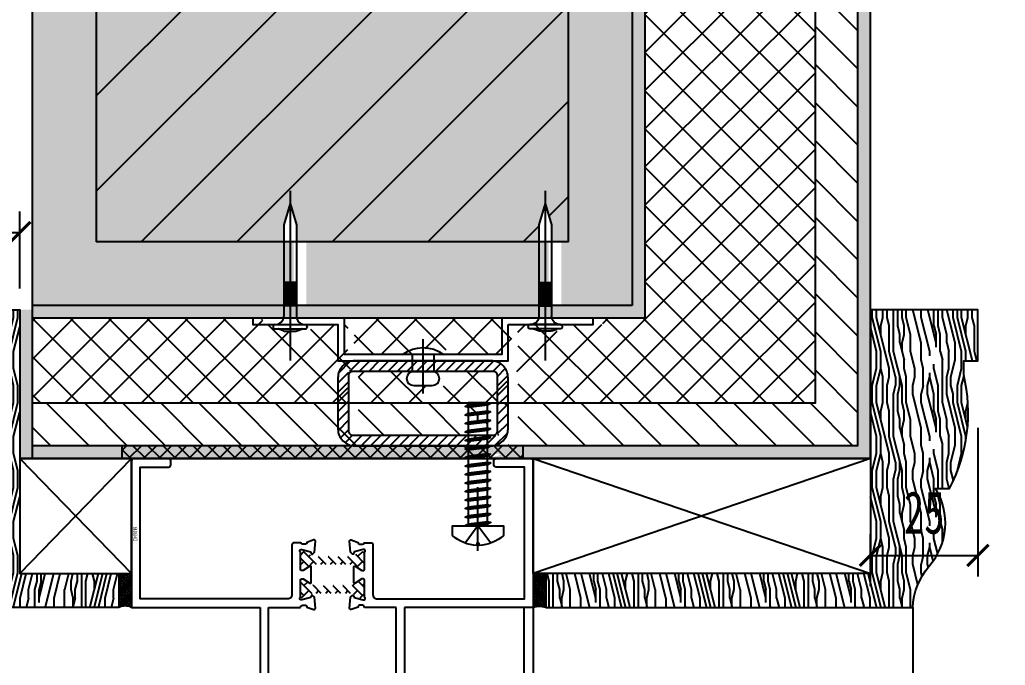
# Model space of a CAD drawing. Header units: millimetres. Extents: x 161920 to 181521, y -136232 to -127655.
# Drawn here: x 180228.1 to 180459.8, y -128338.2 to -128186.4 of the extents above; entities that cross this region are included whole.
import ezdxf
from ezdxf.enums import TextEntityAlignment as Align

# ---------------------------------------------------------------- set-up
doc = ezdxf.new("R2010")
doc.units = ezdxf.units.MM
doc.header["$LTSCALE"] = 10
doc.header["$PDMODE"] = 3
for name, pattern in [('CENTER', [50.8, 31.75, -6.35, 6.35, -6.35]), ('DASHDOT', [1, 0.5, -0.25, 0, -0.25]), ('DASHED', [19.05, 12.7, -6.35])]:
    doc.linetypes.add(name, pattern=pattern)
for name, color, linetype in [('0BZ', 8, 'Continuous'), ('0ZX', 1, 'CENTER'), ('2-NORM', 3, 'Continuous'), ('2PJ', 4, 'Continuous'), ('2TC', 8, 'Continuous'), ('2ZC', 3, 'Continuous'), ('95', 95, 'Continuous'), ('A-土建墙（含管井、立管）', 6, 'Continuous'), ('D-节点填充', 250, 'Continuous'), ('E-立面填充', 250, 'Continuous'), ('MISC13', 7, 'Continuous'), ('P-完成面', 3, 'Continuous'), ('填充层', 8, 'Continuous'), ('尺寸标注', 1, 'Continuous'), ('文字', 2, 'Continuous'), ('标注层', 6, 'Continuous'), ('钢材', 46, 'Continuous')]:
    doc.layers.add(name, color=color, linetype=linetype)
doc.styles.add('DIM', font='SimSun.ttf', dxfattribs={"width": 0.7})
doc.styles.add('kld-T', font='ros1.shx', dxfattribs={"width": 0.75, "bigfont": 'hztxt.shx'})
doc.dimstyles.new('5', dxfattribs={"dimscale": 5, "dimtxt": 2, "dimasz": 1, "dimexe": 1, "dimexo": 1, "dimgap": 1, "dimtad": 1, "dimdec": 0, "dimzin": 0, "dimdsep": 46, "dimtxsty": 'DIM', "dimblk": 'ARCHTICK', "dimcen": 0, "dimclrd": 5, "dimclre": 5, "dimclrt": 35, "dimadec": 0, "dimazin": 0, "dimtfac": 0.5, "dimtdec": 0, "dimtix": 1, "dimtmove": 2, "dimatfit": 2, "dimldrblk": 'A', "dimfxl": 0, "dimtolj": 1, "dimtzin": 0, "dimlwd": -1, "dimlwe": -1, "dimarcsym": 0})

# ---------------------------------------------------------------- blocks, each defined once
blk = doc.blocks.new('射钉')
at = {"layer": '95', "linetype": 'ByBlock', "lineweight": 25}
for p, q in [((44750.32, 34477.17), (44750.32, 34477.27)), ((44750.72, 34477.67), (44750.92, 34477.67)), ((44751.32, 34476.5), (44751.32, 34477.27)), ((44721.82, 34473.67), (44726.82, 34475.17)), ((44726.82, 34475.17), (44748.32, 34475.17)), ((44751.32, 34470.07), (44751.33, 34476.42)), ((44751.79, 34475.24), (44751.35, 34476.35)), ((44751.82, 34472.25), (44751.82, 34475.1)), ((44721.82, 34473.67), (44726.82, 34472.17)), ((44726.82, 34472.17), (44748.32, 34472.17)), ((44750.32, 34470.07), (44750.32, 34470.17)), ((44751.79, 34472.1), (44751.35, 34470.99)), ((44750.72, 34469.67), (44750.92, 34469.67))]:
    blk.add_line(p, q, dxfattribs=at)
at = {"layer": '95', "linetype": 'ByBlock', "lineweight": -2}
for p, q in [((44750.32, 34470.17), (44750.32, 34477.17)), ((44740.4, 34475.17), (44740.4, 34472.17)), ((44740.74, 34475.17), (44740.74, 34472.17)), ((44741.09, 34475.17), (44741.09, 34472.17)), ((44741.43, 34475.17), (44741.43, 34472.17)), ((44741.78, 34475.17), (44741.78, 34472.17)), ((44742.12, 34475.17), (44742.12, 34472.17)), ((44742.47, 34475.17), (44742.47, 34472.17)), ((44742.81, 34475.17), (44742.81, 34472.17)), ((44743.16, 34475.17), (44743.16, 34472.17)), ((44743.5, 34475.17), (44743.5, 34472.17)), ((44743.85, 34475.17), (44743.85, 34472.17)), ((44744.19, 34475.17), (44744.19, 34472.17)), ((44744.54, 34475.17), (44744.54, 34472.17)), ((44744.88, 34475.17), (44744.88, 34472.17)), ((44745.23, 34475.17), (44745.23, 34472.17)), ((44745.57, 34475.17), (44745.57, 34472.17)), ((44745.92, 34475.17), (44745.92, 34472.17))]:
    blk.add_line(p, q, dxfattribs=at)
at = {"layer": '95', "linetype": 'ByBlock', "lineweight": 25}
for centre, radius, start, end in [((44748.32, 34477.17), 2, 270, 0), ((44750.72, 34477.27), 0.4, 90, 180), ((44750.92, 34477.27), 0.4, 0, 90), ((44751.72, 34476.5), 0.4, 180, 201.8014), ((44751.42, 34475.1), 0.4, 0, 21.8014), ((44751.42, 34472.25), 0.4, 338.1986, 0), ((44748.32, 34470.17), 2, 0, 90), ((44750.72, 34470.07), 0.4, 180, 270), ((44750.92, 34470.07), 0.4, 270, 0), ((44751.72, 34470.85), 0.4, 158.1986, 180)]:
    blk.add_arc(centre, radius, start, end, dxfattribs=at)
at = {"layer": '尺寸标注'}
blk.add_line((44718.83, 34473.67), (44758.76, 34473.67), dxfattribs=at)
blk = doc.blocks.new('A$C29C00FBA')
at = {"layer": '填充层'}
h = blk.add_hatch(dxfattribs=at)
h.set_pattern_fill('ANSI31', color=256, scale=0.5, angle=-90, style=0)
h.set_pattern_definition([(225, (7435.3224, 5073.8446), (-1.12253202, 1.12253202), [])])
h.paths.add_polyline_path([(-2.5, -33.6), (-2.5, 1.4), (-17.5, 1.4), (-17.5, -33.6)], flags=16)
edge = h.paths.add_edge_path()
edge.add_arc((-4, -32.1), 4, 270, 360)
edge.add_line((0, -32.1), (0, -0.1))
edge.add_arc((-4, -0.1), 4, 0, 90)
edge.add_line((-4, 3.9), (-16, 3.9))
edge.add_arc((-16, -0.1), 4, 90, 180)
edge.add_line((-20, -0.1), (-20, -32.1))
edge.add_arc((-16, -32.1), 4, 180, 270)
edge.add_line((-16, -36.1), (-4, -36.1))
at = {"layer": '钢材'}
for points in [[(-16, 3.9), (-4, 3.9, -0.414214), (0, -0.1), (0, -32.1, -0.414214), (-4, -36.1), (-16, -36.1, -0.414214), (-20, -32.1), (-20, -0.1, -0.414214)], [(-16.5, 1.4), (-3.5, 1.4, -0.414214), (-2.5, 0.4), (-2.5, -32.6, -0.414214), (-3.5, -33.6), (-16.5, -33.6, -0.414214), (-17.5, -32.6), (-17.5, 0.4, -0.414214)]]:
    blk.add_lwpolyline(points, format="xyb", close=True, dxfattribs=at)
blk = doc.blocks.new('A$C7BBD0F2D')
at = {"layer": '0ZX', "linetype": 'DASHDOT', "ltscale": 3}
blk.add_line((9.19, 0), (-3.6, 0), dxfattribs=at)
at = {"layer": '2PJ'}
for p, q in [((0, -4.8), (0, 4.8)), ((4.05, 2.5), (0, 2.5)), ((0, -2.5), (4.05, -2.5))]:
    blk.add_line(p, q, dxfattribs=at)
blk.add_lwpolyline([(7.4, 2.1, 1), (4, 2.1), (4, -2.1, 1), (7.4, -2.1)], format="xyb", close=True, dxfattribs=at)
blk.add_arc((6.4, 0), 8, 143.1301, 216.8699, dxfattribs=at)
blk = doc.blocks.new('A$C3F1F3C85')
at = {"layer": '标注层'}
h = blk.add_hatch(dxfattribs=at)
h.set_pattern_fill('ANSI37', color=250, scale=20, style=0)
h.set_pattern_definition([(45, (-1872661.9944, -418727.4913), (-1.767766953, 1.767766953), []), (135, (-1872661.9944, -418727.4913), (-1.767766953, -1.767766953), [])])
h.paths.add_polyline_path([(2.5, 47.5), (5.5, 47.5), (5.5, -46.9), (2.5, -46.9)])
at = {"layer": '0ZX', "color": 250, "linetype": 'DASHDOT', "ltscale": 3}
blk.add_line((27.18, -36.25), (-5.32, -36.25), dxfattribs=at)
at = {"layer": '2PJ', "color": 250}
for p, q in [((-7.15, -34), (-7.7, -34)), ((-7.7, -34), (-7.7, -38.5)), ((-7.48, -39.25), (-6.74, -33.25)), ((-5.15, -34), (-6.52, -34)), ((-5.48, -39.25), (-4.74, -33.25)), ((-3.15, -34), (-4.52, -34)), ((-3.15, -34), (-3.7, -34)), ((-3.48, -39.25), (-2.74, -33.25)), ((-3.48, -39.25), (-2.74, -33.25)), ((-1.15, -34), (-2.52, -34)), ((-1.48, -39.25), (-0.74, -33.25)), ((0.85, -34), (-0.52, -34)), ((0.52, -39.25), (1.26, -33.25)), ((2.85, -34), (1.48, -34)), ((2.52, -39.25), (3.26, -33.25)), ((4.85, -34), (3.48, -34)), ((4.52, -39.25), (5.26, -33.25)), ((6.85, -34), (5.48, -34)), ((6.52, -39.25), (7.26, -33.25)), ((8.85, -34), (7.48, -34)), ((8.52, -39.25), (9.26, -33.25)), ((10.85, -34), (9.48, -34)), ((10.52, -39.25), (11.26, -33.25)), ((12.85, -34), (11.48, -34)), ((12.52, -39.25), (13.26, -33.25)), ((14.85, -34), (13.48, -34)), ((14.52, -39.25), (15.26, -33.25)), ((16.85, -34), (15.48, -34)), ((16.52, -39.25), (17.26, -33.25)), ((18.85, -34), (17.48, -34)), ((18.52, -39.25), (19.26, -33.25)), ((20.85, -34), (19.48, -34)), ((20.52, -39.25), (21.26, -33.25)), ((-5.7, -38.5), (-7.07, -38.5)), ((-3.7, -38.5), (-5.07, -38.5)), ((-1.7, -38.5), (-3.07, -38.5)), ((0.3, -38.5), (-1.07, -38.5)), ((2.3, -38.5), (0.93, -38.5)), ((4.3, -38.5), (2.93, -38.5)), ((6.3, -38.5), (4.93, -38.5)), ((8.3, -38.5), (6.93, -38.5)), ((10.3, -38.5), (8.93, -38.5)), ((12.3, -38.5), (10.93, -38.5)), ((14.3, -38.5), (12.93, -38.5)), ((16.3, -38.5), (14.93, -38.5)), ((18.3, -38.5), (16.93, -38.5)), ((20.3, -38.5), (18.93, -38.5)), ((21.3, -38.5), (20.93, -38.5))]:
    blk.add_line(p, q, dxfattribs=at)
for points in [[(2.5, 47.5), (5.5, 47.5), (5.5, -46.9), (2.5, -46.9)], [(-7.48, -39.25), (-7.07, -38.5), (-6.52, -34), (-6.74, -33.25), (-7.15, -34), (-7.7, -38.5)], [(-5.48, -39.25), (-5.07, -38.5), (-4.52, -34), (-4.74, -33.25), (-5.15, -34), (-5.7, -38.5)], [(-3.48, -39.25), (-3.07, -38.5), (-2.52, -34), (-2.74, -33.25), (-3.15, -34), (-3.7, -38.5)], [(-3.48, -39.25), (-3.07, -38.5), (-2.52, -34), (-2.74, -33.25), (-3.15, -34), (-3.7, -38.5)], [(-1.48, -39.25), (-1.07, -38.5), (-0.52, -34), (-0.74, -33.25), (-1.15, -34), (-1.7, -38.5)], [(0.52, -39.25), (0.93, -38.5), (1.48, -34), (1.26, -33.25), (0.85, -34), (0.3, -38.5)], [(2.52, -39.25), (2.93, -38.5), (3.48, -34), (3.26, -33.25), (2.85, -34), (2.3, -38.5)], [(4.52, -39.25), (4.93, -38.5), (5.48, -34), (5.26, -33.25), (4.85, -34), (4.3, -38.5)], [(6.52, -39.25), (6.93, -38.5), (7.48, -34), (7.26, -33.25), (6.85, -34), (6.3, -38.5)], [(8.52, -39.25), (8.93, -38.5), (9.48, -34), (9.26, -33.25), (8.85, -34), (8.3, -38.5)], [(10.52, -39.25), (10.93, -38.5), (11.48, -34), (11.26, -33.25), (10.85, -34), (10.3, -38.5)], [(12.52, -39.25), (12.93, -38.5), (13.48, -34), (13.26, -33.25), (12.85, -34), (12.3, -38.5)], [(14.52, -39.25), (14.93, -38.5), (15.48, -34), (15.26, -33.25), (14.85, -34), (14.3, -38.5)], [(16.52, -39.25), (16.93, -38.5), (17.48, -34), (17.26, -33.25), (16.85, -34), (16.3, -38.5)], [(18.52, -39.25), (18.93, -38.5), (19.48, -34), (19.26, -33.25), (18.85, -34), (18.3, -38.5)]]:
    blk.add_lwpolyline(points, close=True, dxfattribs=at)
blk.add_lwpolyline([(25.38, -36.5), (25.38, -36), (25.9, -36, 0.177907), (23.6, -30.25), (21.3, -30.25), (21.3, -42.25), (23.6, -42.25, 0.177907), (25.9, -36.5)], format="xyb", close=True, dxfattribs=at)
blk.add_lwpolyline([(21.3, -33.39), (21.26, -33.25), (20.85, -34), (20.3, -38.5), (20.52, -39.25), (20.93, -38.5), (21.3, -35.47)], dxfattribs=at)
at = {"layer": '2PJ', "color": 250, "linetype": 'DASHED'}
blk.add_lwpolyline([(25.38, -39.25), (21.3, -36.25), (25.38, -33.25)], dxfattribs=at)
at = {"layer": '钢材', "color": 250}
blk.add_lwpolyline([(-26, -43.34), (-26, -63.34), (-27.5, -63.34), (-27.5, -41.84), (-26, -41.84), (-19, -41.84), (-19, -4.84), (-26, -4.84), (-27.5, -4.84), (-27.5, 16.66), (-26, 16.66), (-26, -3.34), (-19, -3.34), (-17.5, -3.34), (-17.5, -43.34)], close=True, dxfattribs=at)
at = {"color": 250}
blk.add_blockref('A$C29C00FBA', (2.5, -7.23), dxfattribs=at)
at = {"layer": 'MISC13', "color": 250, "linetype": 'ByBlock', "extrusion": (0, 0, -1), "zscale": -1, "rotation": 180}
blk.add_blockref('射钉', (44776.32, 34481.59), dxfattribs=at)
at = {"layer": 'MISC13', "color": 250, "linetype": 'ByBlock', "extrusion": (0, 0, -1), "xscale": -1, "zscale": -1}
blk.add_blockref('射钉', (44776.32, -34525.75), dxfattribs=at)
at = {"layer": '标注层', "color": 250}
blk.add_blockref('A$C7BBD0F2D', (-19, -23.34), dxfattribs=at)
blk = doc.blocks.new('_ArchTick')
at = {"color": 0, "linetype": 'ByBlock', "const_width": 0.15}
blk.add_lwpolyline([(-0.5, -0.5), (0.5, 0.5)], dxfattribs=at)
blk = doc.blocks.new('*D149')
at = {"color": 5, "ltscale": 0.15}
for p, q in [((180207.85, -128254.57), (180172.85, -128254.57)), ((180177.85, -128254.57), (180177.85, -128324.57)), ((180207.85, -128324.57), (180172.85, -128324.57))]:
    blk.add_line(p, q, dxfattribs=at)
at = {"layer": 'Defpoints', "color": 0, "ltscale": 0.15}
for p in [(180214.86, -128254.57), (180177.85, -128324.57), (180233.65, -128324.57)]:
    blk.add_point(p, dxfattribs=at)
at = {"color": 5, "ltscale": 0.15, "xscale": 5, "yscale": 5, "zscale": 5}
for p, rotation in [((180177.85, -128254.57), 90), ((180177.85, -128324.57), 270)]:
    blk.add_blockref('_ArchTick', p, dxfattribs=dict(at, rotation=rotation))
at = {"color": 35, "ltscale": 0.15, "insert": (180167.85, -128289.57), "char_height": 10, "attachment_point": 5, "rotation": 90, "style": 'DIM'}
blk.add_mtext('\\A1;70', dxfattribs=at)
blk = doc.blocks.new('A')
for p, q in [((-1.435, 1.148), (-1.09, 1.437)), ((-1.09, 1.437), (0, 0)), ((-1.435, 1.148), (-0.369, 0)), ((-0.369, 0), (-2.127, 0)), ((-1.435, -1.148), (-0.369, 0)), ((-1.09, -1.437), (0, 0)), ((-1.435, -1.148), (-1.09, -1.437))]:
    blk.add_line(p, q)
for points in [[(-1.435, 1.148), (-1.09, 1.437), (-0.369, 0), (0, 0)], [(-1.435, -1.148), (-1.09, -1.437), (-0.369, 0), (0, 0)]]:
    blk.add_solid(points)
blk = doc.blocks.new('*D155')
at = {"color": 5, "ltscale": 0.15}
for p, q in [((180207.85, -128324.57), (180172.85, -128324.57)), ((180177.85, -128324.57), (180177.85, -128374.57)), ((180207.85, -128374.57), (180172.85, -128374.57))]:
    blk.add_line(p, q, dxfattribs=at)
at = {"layer": 'Defpoints', "color": 0, "ltscale": 0.15}
for p in [(180284.64, -128324.57), (180177.85, -128374.57), (180285.64, -128374.57)]:
    blk.add_point(p, dxfattribs=at)
at = {"color": 5, "ltscale": 0.15, "xscale": 5, "yscale": 5, "zscale": 5}
for p, rotation in [((180177.85, -128324.57), 90), ((180177.85, -128374.57), 270)]:
    blk.add_blockref('_ArchTick', p, dxfattribs=dict(at, rotation=rotation))
at = {"color": 35, "ltscale": 0.15, "insert": (180167.85, -128349.57), "char_height": 10, "attachment_point": 5, "rotation": 90, "style": 'DIM'}
blk.add_mtext('\\A1;50', dxfattribs=at)
blk = doc.blocks.new('*D162')
at = {"color": 5, "ltscale": 0.15}
for p, q in [((180453.42, -128282.33), (180453.42, -128317.33)), ((180428.11, -128319.57), (180428.11, -128307.33)), ((180428.11, -128312.33), (180453.42, -128312.33))]:
    blk.add_line(p, q, dxfattribs=at)
at = {"layer": 'Defpoints', "color": 0, "ltscale": 0.15}
for p in [(180453.42, -128254.57), (180453.42, -128312.33), (180428.11, -128324.57)]:
    blk.add_point(p, dxfattribs=at)
at = {"color": 5, "ltscale": 0.15, "xscale": 5, "yscale": 5, "zscale": 5, "rotation": 180}
blk.add_blockref('_ArchTick', (180428.11, -128312.33), dxfattribs=at)
at = {"color": 5, "ltscale": 0.15, "xscale": 5, "yscale": 5, "zscale": 5}
blk.add_blockref('_ArchTick', (180453.42, -128312.33), dxfattribs=at)
at = {"color": 35, "ltscale": 0.15, "insert": (180440.76, -128302.33), "char_height": 10, "attachment_point": 5, "style": 'DIM'}
blk.add_mtext('\\A1;25', dxfattribs=at)
blk = doc.blocks.new('*D163')
at = {"color": 5, "ltscale": 0.15}
for p, q in [((180202.8, -128249.57), (180202.8, -128231.43)), ((180228.11, -128249.57), (180228.11, -128231.43)), ((180202.8, -128236.43), (180228.11, -128236.43))]:
    blk.add_line(p, q, dxfattribs=at)
at = {"layer": 'Defpoints', "color": 0, "ltscale": 0.15}
for p in [(180228.11, -128236.43), (180202.8, -128254.57), (180228.11, -128254.57)]:
    blk.add_point(p, dxfattribs=at)
at = {"color": 5, "ltscale": 0.15, "xscale": 5, "yscale": 5, "zscale": 5, "rotation": 180}
blk.add_blockref('_ArchTick', (180202.8, -128236.43), dxfattribs=at)
at = {"color": 5, "ltscale": 0.15, "xscale": 5, "yscale": 5, "zscale": 5}
blk.add_blockref('_ArchTick', (180228.11, -128236.43), dxfattribs=at)
at = {"color": 35, "ltscale": 0.15, "insert": (180215.46, -128226.43), "char_height": 10, "attachment_point": 5, "style": 'DIM'}
blk.add_mtext('\\A1;25', dxfattribs=at)

msp = doc.modelspace()

# ---------------------------------------------------------------- hatches: boundary and pattern name
at = {"ltscale": 0.15}
h = msp.add_hatch(dxfattribs=at)
h.set_pattern_fill('AR-CONC', color=250, scale=10, style=0)
h.set_pattern_definition([(50, (179695.429, -128238.57), (18.21847, -1.5939), [1.905, -20.955]), (355, (179695.429, -128238.57), (-3.52428, 19.10566), [1.524, -16.764]), (100.451, (179696.947, -128238.702), (14.69425, 17.51167), [1.619, -17.809]), (46.1842, (179695.429, -128233.49), (27.1079, -4.20423), [2.8575, -31.4325]), (96.6356, (179697.688, -128233.84), (23.7404, 24.74256), [2.4285, -26.7135]), (351.184, (179695.43, -128233.49), (23.74046, 24.7425), [2.286, -25.146]), (21, (179697.969, -128234.76), (15.16149, -10.22655), [1.905, -20.955]), (326, (179697.969, -128234.76), (6.1802, 18.4188), [1.524, -16.764]), (71.4514, (179699.232, -128235.612), (21.34165, 8.1923), [1.619, -17.809]), (37.5, (179695.429, -128238.5694), (0.30886, 8.455504), [0, -16.5608, 0, -17.018, 0, -16.8275]), (7.5, (179695.429, -128238.569), (6.68197, 10.01806), [0, -9.7028, 0, -16.1798, 0, -6.4135]), (327.5, (179689.7645, -128238.5694), (13.55906, -0.572874), [0, -6.35, 0, -19.812, 0, -26.289]), (317.5, (179687.225, -128238.569), (14.81292, 2.54265), [0, -8.255, 0, -13.1572, 0, -18.669])])
h.paths.add_polyline_path([(180594.02, -127654.57), (180246.11, -127654.57), (179667.25, -127654.57), (179667.25, -127774.57), (180246.11, -127774.57), (180246.11, -128238.57), (180290.18, -128238.57), (180290.18, -128234.57), (180291.68, -128229.57), (180293.18, -128234.57), (180293.18, -128238.57), (180350.18, -128238.57), (180350.18, -128234.57), (180351.68, -128229.57), (180353.18, -128234.57), (180353.18, -128238.57), (180357.11, -128238.57), (180357.11, -127774.57), (180593.46, -127774.57)])
h = msp.add_hatch(dxfattribs=at)
h.set_pattern_fill('AR-SAND', color=251, scale=0.05, angle=90, style=0)
h.set_pattern_definition([(307.5, (180228.1106, -127689.5694), (2.447066, 0.0800016), [0, -1.9304, 0, -2.159, 0, -2.06375]), (277.5, (180228.1106, -127689.5694), (3.584126, -2.247616), [0, -1.0414, 0, -1.7399, 0, -0.66675]), (237.5, (180228.1106, -127688.0073), (0.007186, -3.954962), [0, -0.635, 0, -2.286, 0, -2.9845]), (227.5, (180228.1106, -127688.0073), (1.114647, -3.817782), [0, -0.3175, 0, -1.4986, 0, -1.7145])])
h.paths.add_polyline_path([(180335.16, -128289.33), (180335.91, -128288.92), (180340.41, -128288.37), (180341.16, -128288.59), (180340.41, -128289), (180335.91, -128289.55)], flags=16)
h.paths.add_polyline_path([(180428.11, -127774.57), (180425.11, -127774.57), (180425.11, -128286.57), (180231.11, -128286.57), (180231.11, -128254.57), (180228.11, -128254.57), (180228.11, -128289.57), (180428.11, -128289.57)])
h.paths.add_polyline_path([(180375.11, -127774.57), (180372.11, -127774.57), (180372.11, -128253.57), (180231.11, -128253.57), (180231.11, -128256.57), (180375.11, -128256.57)])
h = msp.add_hatch(dxfattribs=at)
h.set_pattern_fill('AR-CONC', color=251, scale=0.1, angle=90, style=0)
h.set_pattern_definition([(320, (180231.11, -127689.57), (-1.5939, -18.21847), [1.905, -20.955]), (265, (180231.11, -127689.57), (19.10566, 3.5243), [1.524, -16.764]), (10.451, (180230.978, -127691.088), (17.51167, -14.69425), [1.619, -17.809]), (316.184, (180236.19, -127689.57), (-4.2042, -27.1079), [2.8575, -31.4325]), (6.6356, (180235.84, -127691.828), (24.7426, -23.7404), [2.4285, -26.7135]), (261.184, (180236.19, -127689.57), (24.7425, -23.7405), [2.286, -25.146]), (291, (180234.92, -127692.11), (-10.22655, -15.1615), [1.905, -20.955]), (236, (180234.92, -127692.11), (18.4188, -6.1802), [1.524, -16.764]), (341.4514, (180234.068, -127693.373), (8.1923, -21.34165), [1.619, -17.809]), (307.5, (180231.1106, -127689.5694), (8.455504, -0.30886), [0, -16.5608, 0, -17.018, 0, -16.8275]), (277.5, (180231.111, -127689.569), (10.01806, -6.68197), [0, -9.7028, 0, -16.1798, 0, -6.4135]), (237.5, (180231.1106, -127683.905), (-0.572874, -13.55906), [0, -6.35, 0, -19.812, 0, -26.289]), (227.5, (180231.111, -127681.365), (2.54265, -14.81292), [0, -8.255, 0, -13.1572, 0, -18.669])])
h.paths.add_polyline_path([(180352.49, -128253.57), (180352.49, -128238.57), (180295.49, -128238.57), (180295.49, -128253.57)])
h.paths.add_polyline_path([(180246.11, -127774.57), (180231.11, -127774.57), (180231.11, -128253.57), (180292.49, -128253.57), (180292.49, -128238.57), (180246.11, -128238.57)])
h.paths.add_polyline_path([(180372.11, -127774.57), (180357.11, -127774.57), (180357.11, -128238.57), (180355.49, -128238.57), (180355.49, -128253.57), (180372.11, -128253.57)])
h = msp.add_hatch(dxfattribs=at)
h.set_pattern_fill('ANSI31', color=251, scale=2, angle=90, style=0)
h.set_pattern_definition([(315, (180231.1106, -127689.5694), (4.49013, 4.49013), [])])
h.paths.add_polyline_path([(180340.41, -128278.37), (180341.16, -128278.59), (180340.41, -128279), (180340.41, -128280.37), (180341.16, -128280.59), (180340.41, -128281), (180340.41, -128282.37), (180341.16, -128282.59), (180340.41, -128283), (180340.41, -128284.37), (180341.16, -128284.59), (180340.41, -128285), (180335.91, -128285.55), (180335.16, -128285.33), (180335.91, -128284.92), (180335.91, -128283.55), (180335.16, -128283.33), (180335.91, -128282.92), (180335.91, -128281.55), (180335.16, -128281.33), (180335.91, -128280.92), (180335.91, -128279.55), (180335.16, -128279.33), (180335.91, -128278.92)], flags=16)
h.paths.add_polyline_path([(180341.16, -128280.59), (180340.41, -128281), (180335.91, -128281.55), (180335.16, -128281.33), (180335.91, -128280.92), (180340.41, -128280.37)], flags=0)
edge = h.paths.add_edge_path()
edge.add_line((180305.24, -128282.57), (180305.24, -128276.57))
edge.add_line((180305.24, -128276.57), (180231.11, -128276.57))
edge.add_line((180231.11, -128276.57), (180231.11, -128286.57))
edge.add_line((180231.11, -128286.57), (180309.24, -128286.57))
edge.add_arc((180309.24, -128282.57), 4, -180, -90, ccw=False)
h.paths.add_polyline_path([(180340.41, -128286.37), (180338.78, -128286.57), (180341.09, -128286.57)])
edge = h.paths.add_edge_path()
edge.add_line((180335.91, -128285.55), (180340.41, -128285))
edge.add_line((180340.41, -128285), (180341.16, -128284.59))
edge.add_line((180341.16, -128284.59), (180340.41, -128284.37))
edge.add_line((180340.41, -128284.37), (180340.41, -128284.07))
edge.add_line((180340.41, -128284.07), (180341.74, -128284.07))
edge.add_arc((180341.74, -128283.07), 1, -90, 0)
edge.add_line((180342.74, -128283.07), (180342.74, -128276.57))
edge.add_line((180342.74, -128276.57), (180307.74, -128276.57))
edge.add_line((180307.74, -128276.57), (180307.74, -128283.07))
edge.add_arc((180308.74, -128283.07), 1, 180, 270)
edge.add_line((180308.74, -128284.07), (180335.91, -128284.07))
edge.add_line((180335.91, -128284.07), (180335.91, -128284.92))
edge.add_line((180335.91, -128284.92), (180335.16, -128285.33))
edge.add_line((180335.16, -128285.33), (180335.91, -128285.55))
edge = h.paths.add_edge_path()
edge.add_line((180425.11, -127774.57), (180415.11, -127774.57))
edge.add_line((180415.11, -127774.57), (180415.11, -128276.57))
edge.add_line((180415.11, -128276.57), (180345.24, -128276.57))
edge.add_line((180345.24, -128276.57), (180345.24, -128282.57))
edge.add_arc((180341.24, -128282.57), 4, -90, 0, ccw=False)
edge.add_line((180341.24, -128286.57), (180425.11, -128286.57))
edge.add_line((180425.11, -128286.57), (180425.11, -127774.57))
h = msp.add_hatch(dxfattribs=at)
h.set_pattern_fill('ANSI37', color=251, scale=2, angle=90, style=0)
h.set_pattern_definition([(315, (60268.645, -201055.3915), (4.49012806, 4.49012806), []), (45, (60268.645, -201055.3915), (-4.49012806, 4.49012806), [])])
edge = h.paths.add_edge_path()
edge.add_line((180343.74, -128265.07), (180343.74, -128258.07))
edge.add_line((180343.74, -128258.07), (180343.74, -128256.57))
edge.add_line((180343.74, -128256.57), (180306.74, -128256.57))
edge.add_line((180306.74, -128256.57), (180306.74, -128258.07))
edge.add_line((180306.74, -128258.07), (180306.74, -128265.07))
edge.add_line((180306.74, -128265.07), (180320.44, -128265.07))
edge.add_arc((180325.24, -128271.47), 8, 53.1301, 126.8699, ccw=False)
edge.add_line((180330.04, -128265.07), (180343.74, -128265.07))
edge = h.paths.add_edge_path()
edge.add_line((180335.91, -128276.57), (180335.91, -128276.37))
edge.add_line((180335.91, -128276.37), (180340.41, -128276.37))
edge.add_line((180340.41, -128276.37), (180341.09, -128276.57))
edge.add_line((180341.09, -128276.57), (180342.74, -128276.57))
edge.add_line((180342.74, -128276.57), (180342.74, -128270.07))
edge.add_arc((180341.74, -128270.07), 1, 0, 90)
edge.add_line((180341.74, -128269.07), (180327.74, -128269.07))
edge.add_line((180327.74, -128269.07), (180327.74, -128269.12))
edge.add_arc((180327.34, -128270.77), 1.7, -90, 76.391, ccw=False)
edge.add_line((180327.34, -128272.47), (180323.14, -128272.47))
edge.add_arc((180323.14, -128270.77), 1.7, 103.609, 270, ccw=False)
edge.add_line((180322.74, -128269.12), (180322.74, -128269.07))
edge.add_line((180322.74, -128269.07), (180308.74, -128269.07))
edge.add_arc((180308.74, -128270.07), 1, 90, 180)
edge.add_line((180307.74, -128270.07), (180307.74, -128276.57))
edge.add_line((180307.74, -128276.57), (180335.91, -128276.57))
edge = h.paths.add_edge_path()
edge.add_line((180415.11, -128276.57), (180415.11, -127774.57))
edge.add_line((180415.11, -127774.57), (180375.11, -127774.57))
edge.add_line((180375.11, -127774.57), (180375.11, -128256.57))
edge.add_line((180375.11, -128256.57), (180365.24, -128256.57))
edge.add_line((180365.24, -128256.57), (180365.24, -128258.07))
edge.add_line((180365.24, -128258.07), (180357.99, -128258.07))
edge.add_line((180357.99, -128258.07), (180357.99, -128259.07))
edge.add_line((180357.99, -128259.07), (180356.79, -128259.07))
edge.add_arc((180356.28, -128259.05), 0.514, 357.6641, 563.3288)
edge.add_arc((180355.41, -128259.17), 0.4, 291.8014, 347.9392, ccw=False)
edge.add_line((180355.56, -128259.54), (180356.74, -128259.07))
edge.add_line((180356.74, -128259.07), (180355.03, -128259.07))
edge.add_arc((180355.82, -128258.8), 0.844, 199.1273, 315.6447)
edge.add_arc((180356.82, -128259.47), 0.4, 111.8014, 167.9392, ccw=False)
edge.add_line((180356.67, -128259.1), (180355.49, -128259.57))
edge.add_line((180355.49, -128259.57), (180352.49, -128259.57))
edge.add_line((180352.49, -128259.57), (180351.31, -128259.1))
edge.add_arc((180350.94, -128259.25), 0.4, 22.2057, 133.0882)
edge.add_arc((180350.39, -128258.67), 0.4, 180, 314.0154, ccw=False)
edge.add_line((180349.99, -128258.67), (180349.99, -128258.07))
edge.add_line((180349.99, -128258.07), (180345.24, -128258.07))
edge.add_line((180345.24, -128258.07), (180345.24, -128266.57))
edge.add_line((180345.24, -128266.57), (180341.24, -128266.57))
edge.add_arc((180341.24, -128270.57), 4, 0, 90, ccw=False)
edge.add_line((180345.24, -128270.57), (180345.24, -128276.57))
edge.add_line((180345.24, -128276.57), (180415.11, -128276.57))
edge = h.paths.add_edge_path()
edge.add_line((180305.24, -128276.57), (180305.24, -128270.57))
edge.add_arc((180309.24, -128270.57), 4, 90, 180, ccw=False)
edge.add_line((180309.24, -128266.57), (180305.24, -128266.57))
edge.add_line((180305.24, -128266.57), (180305.24, -128265.07))
edge.add_line((180305.24, -128265.07), (180305.24, -128258.07))
edge.add_line((180305.24, -128258.07), (180297.59, -128258.07))
edge.add_arc((180297.59, -128258.47), 0.4, 0, 90, ccw=False)
edge.add_line((180297.99, -128258.47), (180297.99, -128258.67))
edge.add_arc((180297.59, -128258.67), 0.4, -90, 0, ccw=False)
edge.add_line((180297.59, -128259.07), (180296.82, -128259.07))
edge.add_arc((180296.82, -128259.47), 0.4, 90, 111.8014)
edge.add_line((180296.67, -128259.1), (180295.49, -128259.57))
edge.add_line((180295.49, -128259.57), (180292.49, -128259.57))
edge.add_line((180292.49, -128259.57), (180291.31, -128259.1))
edge.add_arc((180291.16, -128259.47), 0.4, 68.1986, 93.7332)
edge.add_line((180291.14, -128259.07), (180290.39, -128259.07))
edge.add_arc((180290.39, -128258.67), 0.4, 180, 269.9349, ccw=False)
edge.add_line((180289.99, -128258.67), (180289.99, -128258.07))
edge.add_line((180289.99, -128258.07), (180285.24, -128258.07))
edge.add_line((180285.24, -128258.07), (180285.24, -128256.57))
edge.add_line((180285.24, -128256.57), (180231.11, -128256.57))
edge.add_line((180231.11, -128256.57), (180231.11, -128276.57))
edge.add_line((180231.11, -128276.57), (180305.24, -128276.57))
at = {"layer": '2TC'}
h = msp.add_hatch(dxfattribs=at)
h.set_pattern_fill('AR-HBONE', color=256, scale=0.016, angle=270, style=0)
h.set_pattern_definition([(315, (174391.2203, -134651.9515), (2.29894557, -9e-17), [4.8768, -1.6256]), (45, (174392.3697, -134653.101), (2.29894557, -9e-17), [4.8768, -1.6256])])
h.paths.add_polyline_path([(180305.84, -128312.56, 0.131865), (180306.44, -128312.4), (180306.73, -128312.24, 0.111423), (180306.81, -128312.21), (180307.42, -128311.84), (180308.19, -128311.39, -0.13123), (180308.3, -128311.36), (180308.61, -128311.36, -0.414214), (180309.01, -128311.76), (180309.01, -128315.16, -0.414214), (180308.61, -128315.56), (180308.3, -128315.56, -0.131229), (180308.19, -128315.53), (180307.21, -128314.97), (180306.44, -128314.52, 0.131865), (180305.84, -128314.36), (180297.38, -128314.36, 0.131865), (180296.78, -128314.52), (180296.01, -128314.97), (180295.03, -128315.53, -0.13123), (180294.92, -128315.56), (180294.61, -128315.56, -0.414214), (180294.21, -128315.16), (180294.21, -128311.76, -0.414214), (180294.61, -128311.36), (180294.92, -128311.36, -0.131231), (180295.03, -128311.39), (180295.8, -128311.84), (180296.41, -128312.21, 0.111423), (180296.49, -128312.24), (180296.78, -128312.4, 0.131865), (180297.38, -128312.56)])
h = msp.add_hatch(dxfattribs=at)
h.set_pattern_fill('ANSI36', color=256, scale=0.1, angle=90, style=0)
h.set_pattern_definition([(225, (60304.58098, -54897.16638), (-0.6173926083, -0.1683798023), [0.79375, -0.15875, 0, -0.15875])])
edge = h.paths.add_edge_path()
edge.add_line((180251.41, -128324.57), (180251.41, -128316.57))
edge.add_line((180251.41, -128316.57), (180254.41, -128316.57))
edge.add_line((180254.41, -128316.57), (180254.41, -128324.57))
edge.add_arc((180252.91, -128327.16), 2.99, 59.8933, 120.1104)
h = msp.add_hatch(dxfattribs=at)
h.set_pattern_fill('AR-HBONE', color=256, scale=0.008, angle=90, style=0)
h.set_pattern_definition([(45, (174391.2203, -134926.6152), (2.29894557, 4e-16), [4.8768, -1.6256]), (315, (174392.3697, -134925.4657), (2.29894557, 4e-16), [4.8768, -1.6256])])
edge = h.paths.add_edge_path()
edge.add_ellipse((180305.84, -128322.38), major_axis=(-0.849, 0.849), ratio=1, start_angle=284.9521, end_angle=315, ccw=False)
edge.add_line((180306.44, -128321.34), (180306.73, -128321.5))
edge.add_ellipse((180306.71, -128321.7), major_axis=(-0.141, -0.141), ratio=1, start_angle=193.6, end_angle=219.0313, ccw=False)
edge.add_line((180306.81, -128321.53), (180307.42, -128321.9))
edge.add_line((180307.42, -128321.9), (180308.19, -128322.35))
edge.add_ellipse((180308.3, -128322.17), major_axis=(-0.148, -0.148), ratio=1, start_angle=15.0952, end_angle=45)
edge.add_line((180308.3, -128322.38), (180308.61, -128322.38))
edge.add_ellipse((180308.61, -128321.98), major_axis=(-0.283, -0.283), ratio=1, start_angle=45, end_angle=135)
edge.add_line((180309.01, -128321.98), (180309.01, -128318.58))
edge.add_ellipse((180308.61, -128318.58), major_axis=(-0.283, 0.283), ratio=1, start_angle=225, end_angle=315)
edge.add_line((180308.61, -128318.18), (180308.3, -128318.18))
edge.add_ellipse((180308.3, -128318.39), major_axis=(-0.148, 0.148), ratio=1, start_angle=315, end_angle=344.9046)
edge.add_line((180308.19, -128318.2), (180307.21, -128318.77))
edge.add_line((180307.21, -128318.77), (180306.44, -128319.21))
edge.add_ellipse((180305.84, -128318.18), major_axis=(-0.849, 0.849), ratio=1, start_angle=135, end_angle=165.0479, ccw=False)
edge.add_line((180305.84, -128319.38), (180297.38, -128319.38))
edge.add_ellipse((180297.38, -128318.18), major_axis=(-0.849, -0.849), ratio=1, start_angle=14.9521, end_angle=45, ccw=False)
edge.add_line((180296.78, -128319.21), (180296.01, -128318.77))
edge.add_line((180296.01, -128318.77), (180295.03, -128318.2))
edge.add_ellipse((180294.92, -128318.39), major_axis=(-0.148, 0.148), ratio=1, start_angle=285.0952, end_angle=315)
edge.add_line((180294.92, -128318.18), (180294.61, -128318.18))
edge.add_ellipse((180294.61, -128318.58), major_axis=(-0.283, 0.283), ratio=1, start_angle=315, end_angle=405)
edge.add_line((180294.21, -128318.58), (180294.21, -128321.98))
edge.add_ellipse((180294.61, -128321.98), major_axis=(-0.283, 0.283), ratio=1, start_angle=45, end_angle=135)
edge.add_line((180294.61, -128322.38), (180294.92, -128322.38))
edge.add_ellipse((180294.92, -128322.17), major_axis=(-0.148, -0.148), ratio=1, start_angle=45, end_angle=74.905)
edge.add_line((180295.03, -128322.35), (180295.8, -128321.9))
edge.add_line((180295.8, -128321.9), (180296.41, -128321.53))
edge.add_ellipse((180296.51, -128321.7), major_axis=(-0.141, 0.141), ratio=1, start_angle=320.9687, end_angle=346.4, ccw=False)
edge.add_line((180296.49, -128321.5), (180296.78, -128321.34))
edge.add_ellipse((180297.38, -128322.38), major_axis=(-0.849, -0.849), ratio=1, start_angle=225, end_angle=255.0479, ccw=False)
edge.add_line((180297.38, -128321.18), (180305.84, -128321.18))
h = msp.add_hatch(dxfattribs=at)
h.set_pattern_fill('ANSI36', color=256, scale=0.1, angle=90, style=0)
h.set_pattern_definition([(315, (300298.6402, -54897.16638), (0.6173926083, -0.1683798023), [0.79375, -0.15875, 0, -0.15875])])
edge = h.paths.add_edge_path()
edge.add_line((180348.81, -128316.57), (180351.81, -128316.57))
edge.add_line((180351.81, -128316.57), (180351.81, -128324.57))
edge.add_arc((180350.31, -128329.07), 4.74, 71.5488, 108.4512)
edge.add_line((180348.81, -128324.57), (180348.81, -128316.57))
at = {"layer": 'D-节点填充'}
h = msp.add_hatch(dxfattribs=at)
h.set_pattern_fill('ANSI31', color=256, scale=10, style=0)
h.set_pattern_definition([(45, (179695.429, -128238.57), (-11.22532, 11.22532), [])])
h.paths.add_polyline_path([(180594.02, -127654.57), (180246.11, -127654.57), (179667.25, -127654.57), (179667.25, -127774.57), (180246.11, -127774.57), (180246.11, -128238.57), (180290.18, -128238.57), (180290.18, -128234.57), (180291.68, -128226.57), (180291.68, -128229.57), (180293.18, -128234.57), (180293.18, -128238.57), (180350.18, -128238.57), (180350.18, -128234.57), (180351.68, -128226.57), (180351.68, -128229.57), (180353.18, -128234.57), (180353.18, -128238.57), (180357.11, -128238.57), (180357.11, -127774.57), (180593.46, -127774.57)])
at = {"layer": 'E-立面填充', "ltscale": 0.15}
h = msp.add_hatch(dxfattribs=at)
h.set_pattern_fill('PANEL', color=256, scale=20, angle=270, style=0, pattern_type=2)
h.set_pattern_definition([(90, (195016.167, -3966.393), (-20, 1e-15), [4, -6, 2, -8]), (90, (195015.667, -3952.393), (-20, 1e-15), [4, -16]), (90, (195014.667, -3954.393), (-20, 1e-15), [2, -18]), (90, (195014.167, -3965.393), (-20, 1e-15), [1, -14, 1, -4]), (90, (195013.167, -3958.393), (-20, 1e-15), [4, -6, 1, -9]), (90, (195012.667, -3963.393), (-20, 1e-15), [3, -17]), (90, (195012.167, -3958.393), (-20, 1e-15), [6, -14]), (90, (195011.667, -3964.393), (-20, 1e-15), [4, -16]), (90, (195011.167, -3956.393), (-20, 1e-15), [10, -10]), (90, (195010.167, -3962.393), (-20, 1e-15), [2, -6, 4, -8]), (90, (195009.667, -3948.393), (-20, 1e-15), [4, -16]), (90, (195009.167, -3952.393), (-20, 1e-15), [2, -18]), (90, (195008.667, -3956.393), (-20, 1e-15), [2, -18]), (90, (195008.167, -3966.393), (-20, 1e-15), [4, -16]), (90, (195007.667, -3956.393), (-20, 1e-15), [4, -16]), (90, (195006.667, -3956.393), (-20, 1e-15), [4, -4, 4, -8]), (90, (195005.667, -3960.393), (-20, 1e-15), [2, -10, 4, -4]), (90, (195005.167, -3956.393), (-20, 1e-15), [6, -14]), (90, (195004.167, -3956.393), (-20, 1e-15), [4, -16]), (90, (195003.667, -3964.393), (-20, 1e-15), [6, -8, 2, -4]), (90, (195002.667, -3964.393), (-20, 1e-15), [10, -10]), (90, (195002.167, -3952.393), (-20, 1e-15), [2, -18]), (90, (195001.667, -3958.393), (-20, 1e-15), [4, -16]), (90, (195001.167, -3962.393), (-20, 1e-15), [2, -8, 2, -8]), (90, (195000.667, -3964.393), (-20, 1e-15), [2, -6, 4, -8]), (90, (195000.167, -3960.393), (-20, 1e-15), [2, -10, 2, -6]), (90, (194999.667, -3956.393), (-20, 1e-15), [6, -14]), (90, (194998.667, -3964.393), (-20, 1e-15), [4, -16]), (90, (194998.167, -3954.393), (-20, 1e-15), [2, -18]), (90, (194997.667, -3950.393), (-20, 1e-15), [2, -18]), (104.0362435, (195014.6675, -3952.3926), (7e-10, 20), [2.06, -80.4021105]), (104.0362435, (195010.1675, -3950.3926), (7e-10, 20), [2.06, -80.4021105]), (104.0362435, (194998.1675, -3952.3926), (7e-10, 20), [2.06, -80.4021105]), (104.0362435, (195005.6675, -3958.3926), (7e-10, 20), [2.06, -80.4021105]), (104.0362435, (195002.6675, -3954.3926), (7e-10, 20), [2.06, -80.4021105]), (104.0362435, (195004.1675, -3952.3926), (7e-10, 20), [2.06, -80.4021105]), (104.0362435, (195000.6675, -3962.3926), (7e-10, 20), [2.06, -80.4021105]), (104.0362435, (195001.6675, -3954.3926), (7e-10, 20), [2.06, -80.4021105]), (104.0362435, (195009.1675, -3950.3926), (7e-10, 20), [4.12, -78.3421105]), (104.0362435, (195007.6675, -3952.3926), (7e-10, 20), [4.12, -78.3421105]), (104.0362435, (195006.6675, -3952.3926), (7e-10, 20), [4.12, -78.3421105]), (255.9637565, (195013.1675, -3958.3926), (7e-10, -20), [2.06, -4.12, 2.06, -74.2221105]), (255.9637565, (195010.1675, -3962.3926), (7e-10, -20), [2.06, -80.4021105]), (255.9637565, (195001.1675, -3962.3926), (7e-10, -20), [4.12, -78.3421105]), (284.0362435, (195015.6675, -3952.3926), (-7e-10, -20), [2.06, -80.4021105]), (75.9637565, (195015.6675, -3948.3926), (-7e-10, 20), [2.06, -80.4021105]), (75.9637565, (195008.6675, -3954.3926), (-7e-10, 20), [2.06, -80.4021105]), (75.9637565, (195005.1675, -3950.3926), (-7e-10, 20), [2.06, -80.4021105]), (75.9637565, (195003.6675, -3958.3926), (-7e-10, 20), [2.06, -80.4021105]), (75.9637565, (195001.1675, -3960.3926), (-7e-10, 20), [2.06, -80.4021105]), (75.9637565, (195000.1675, -3958.3926), (-7e-10, 20), [2.06, -80.4021105]), (75.9637565, (195003.6675, -3958.3926), (-7e-10, 20), [2.06, -80.4021105]), (75.9637565, (195000.6675, -3952.3926), (-7e-10, 20), [8.24, -74.2221105]), (75.9637565, (195014.1675, -3964.3926), (-7e-10, 20), [8.24, -74.2221105]), (75.9637565, (195012.6675, -3962.3926), (-7e-10, 20), [8.24, -74.2221105]), (75.9637565, (195011.6675, -3960.3926), (-7e-10, 20), [2.06, -4.12, 4.12, -72.1621105]), (75.9637565, (195010.1675, -3960.3926), (-7e-10, 20), [4.12, -4.12, 4.12, -70.1021105]), (75.9637565, (195008.1675, -3962.3926), (-7e-10, 20), [8.24, -74.2221105]), (75.9637565, (195006.6675, -3964.3926), (-7e-10, 20), [8.24, -74.2221105]), (75.9637565, (195005.6675, -3964.3926), (-7e-10, 20), [8.24, -74.2221105]), (75.9637565, (194999.6675, -3950.3926), (-7e-10, 20), [2.06, -80.4021105]), (75.9637675, (194997.6675, -3948.3926), (-3.84e-06, 20), [4.12, -78.3421105]), (75.9637675, (194998.6675, -3960.3926), (-3.84e-06, 20), [4.12, -78.3421105]), (75.9637575, (195016.1675, -3962.3926), (-3.5e-07, 20), [8.24, -74.2221105]), (75.9637575, (195002.1675, -3950.3926), (-3.5e-07, 20), [6.18, -76.2821105]), (75.9637575, (195003.6675, -3948.3926), (-3.5e-07, 20), [12.36, -70.1021105])])
edge = h.paths.add_edge_path()
edge.add_line((180251.41, -128324.57), (180251.41, -128316.57))
edge.add_line((180251.41, -128316.57), (180228.11, -128316.57))
edge.add_line((180228.11, -128316.57), (180228.11, -128254.57))
edge.add_line((180228.11, -128254.57), (180202.8, -128254.57))
edge.add_line((180202.8, -128254.57), (180202.8, -128266.57))
edge.add_line((180202.8, -128266.57), (180206.14, -128266.57))
edge.add_line((180206.14, -128266.57), (180206.14, -128269.9))
edge.add_arc((180243.5, -128278.79), 38.41, 166.6173, 207.5742)
edge.add_line((180209.46, -128296.57), (180212.79, -128296.57))
edge.add_arc((180225.81, -128304.71), 15.36, 147.9791, 221.685)
edge.add_arc((180202.27, -128325.2), 15.85, 2.2796, 40.3987, ccw=False)
edge.add_line((180218.11, -128324.57), (180251.41, -128324.57))
h = msp.add_hatch(dxfattribs=at)
h.set_pattern_fill('PANEL', color=256, scale=20, angle=360, style=0, pattern_type=2)
h.set_pattern_definition([(90, (165640.054, -3966.393), (20, -2e-15), [4, -6, 2, -8]), (90, (165640.554, -3952.393), (20, -2e-15), [4, -16]), (90, (165641.554, -3954.393), (20, -2e-15), [2, -18]), (90, (165642.054, -3965.393), (20, -2e-15), [1, -14, 1, -4]), (90, (165643.054, -3958.393), (20, -2e-15), [4, -6, 1, -9]), (90, (165643.554, -3963.393), (20, -2e-15), [3, -17]), (90, (165644.054, -3958.393), (20, -2e-15), [6, -14]), (90, (165644.554, -3964.393), (20, -2e-15), [4, -16]), (90, (165645.054, -3956.393), (20, -2e-15), [10, -10]), (90, (165646.054, -3962.393), (20, -2e-15), [2, -6, 4, -8]), (90, (165646.554, -3948.393), (20, -2e-15), [4, -16]), (90, (165647.054, -3952.393), (20, -2e-15), [2, -18]), (90, (165647.554, -3956.393), (20, -2e-15), [2, -18]), (90, (165648.054, -3966.393), (20, -2e-15), [4, -16]), (90, (165648.554, -3956.393), (20, -2e-15), [4, -16]), (90, (165649.554, -3956.393), (20, -2e-15), [4, -4, 4, -8]), (90, (165650.554, -3960.393), (20, -2e-15), [2, -10, 4, -4]), (90, (165651.054, -3956.393), (20, -2e-15), [6, -14]), (90, (165652.054, -3956.393), (20, -2e-15), [4, -16]), (90, (165652.554, -3964.393), (20, -2e-15), [6, -8, 2, -4]), (90, (165653.554, -3964.393), (20, -2e-15), [10, -10]), (90, (165654.054, -3952.393), (20, -2e-15), [2, -18]), (90, (165654.554, -3958.393), (20, -2e-15), [4, -16]), (90, (165655.054, -3962.393), (20, -2e-15), [2, -8, 2, -8]), (90, (165655.554, -3964.393), (20, -2e-15), [2, -6, 4, -8]), (90, (165656.054, -3960.393), (20, -2e-15), [2, -10, 2, -6]), (90, (165656.554, -3956.393), (20, -2e-15), [6, -14]), (90, (165657.554, -3964.393), (20, -2e-15), [4, -16]), (90, (165658.054, -3954.393), (20, -2e-15), [2, -18]), (90, (165658.554, -3950.393), (20, -2e-15), [2, -18]), (75.9637565, (165641.5535, -3952.3926), (-7e-10, 20), [2.06, -80.4021105]), (75.9637565, (165646.0535, -3950.3926), (-7e-10, 20), [2.06, -80.4021105]), (75.9637565, (165658.0535, -3952.3926), (-7e-10, 20), [2.06, -80.4021105]), (75.9637565, (165650.5535, -3958.3926), (-7e-10, 20), [2.06, -80.4021105]), (75.9637565, (165653.5535, -3954.3926), (-7e-10, 20), [2.06, -80.4021105]), (75.9637565, (165652.0535, -3952.3926), (-7e-10, 20), [2.06, -80.4021105]), (75.9637565, (165655.5535, -3962.3926), (-7e-10, 20), [2.06, -80.4021105]), (75.9637565, (165654.5535, -3954.3926), (-7e-10, 20), [2.06, -80.4021105]), (75.9637565, (165647.0535, -3950.3926), (-7e-10, 20), [4.12, -78.3421105]), (75.9637565, (165648.5535, -3952.3926), (-7e-10, 20), [4.12, -78.3421105]), (75.9637565, (165649.5535, -3952.3926), (-7e-10, 20), [4.12, -78.3421105]), (284.0362435, (165643.0535, -3958.3926), (-7e-10, -20), [2.06, -4.12, 2.06, -74.2221105]), (284.0362435, (165646.0535, -3962.3926), (-7e-10, -20), [2.06, -80.4021105]), (284.0362435, (165655.0535, -3962.3926), (-7e-10, -20), [4.12, -78.3421105]), (255.9637565, (165640.5535, -3952.3926), (7e-10, -20), [2.06, -80.4021105]), (104.0362435, (165640.5535, -3948.3926), (7e-10, 20), [2.06, -80.4021105]), (104.0362435, (165647.5535, -3954.3926), (7e-10, 20), [2.06, -80.4021105]), (104.0362435, (165651.0535, -3950.3926), (7e-10, 20), [2.06, -80.4021105]), (104.0362435, (165652.5535, -3958.3926), (7e-10, 20), [2.06, -80.4021105]), (104.0362435, (165655.0535, -3960.3926), (7e-10, 20), [2.06, -80.4021105]), (104.0362435, (165656.0535, -3958.3926), (7e-10, 20), [2.06, -80.4021105]), (104.0362435, (165652.5535, -3958.3926), (7e-10, 20), [2.06, -80.4021105]), (104.0362435, (165655.5535, -3952.3926), (7e-10, 20), [8.24, -74.2221105]), (104.0362435, (165642.0535, -3964.3926), (7e-10, 20), [8.24, -74.2221105]), (104.0362435, (165643.5535, -3962.3926), (7e-10, 20), [8.24, -74.2221105]), (104.0362435, (165644.5535, -3960.3926), (7e-10, 20), [2.06, -4.12, 4.12, -72.1621105]), (104.0362435, (165646.0535, -3960.3926), (7e-10, 20), [4.12, -4.12, 4.12, -70.1021105]), (104.0362435, (165648.0535, -3962.3926), (7e-10, 20), [8.24, -74.2221105]), (104.0362435, (165649.5535, -3964.3926), (7e-10, 20), [8.24, -74.2221105]), (104.0362435, (165650.5535, -3964.3926), (7e-10, 20), [8.24, -74.2221105]), (104.0362435, (165656.5535, -3950.3926), (7e-10, 20), [2.06, -80.4021105]), (104.0362325, (165658.5535, -3948.3926), (3.84e-06, 20), [4.12, -78.3421105]), (104.0362325, (165657.5535, -3960.3926), (3.84e-06, 20), [4.12, -78.3421105]), (104.0362425, (165640.0535, -3962.3926), (3.5e-07, 20), [8.24, -74.2221105]), (104.0362425, (165654.0535, -3950.3926), (3.5e-07, 20), [6.18, -76.2821105]), (104.0362425, (165652.5535, -3948.3926), (3.5e-07, 20), [12.36, -70.1021105])])
edge = h.paths.add_edge_path()
edge.add_line((180351.81, -128316.57), (180351.81, -128324.57))
edge.add_line((180351.81, -128324.57), (180438.11, -128324.57))
edge.add_arc((180453.95, -128325.2), 15.85, 139.6013, 177.7204, ccw=False)
edge.add_arc((180430.41, -128304.71), 15.36, -41.685, 32.0209)
edge.add_line((180443.43, -128296.57), (180446.76, -128296.57))
edge.add_arc((180412.72, -128278.79), 38.41, -27.5742, 13.3827)
edge.add_line((180450.08, -128269.9), (180450.08, -128266.57))
edge.add_line((180450.08, -128266.57), (180453.42, -128266.57))
edge.add_line((180453.42, -128266.57), (180453.42, -128254.57))
edge.add_line((180453.42, -128254.57), (180428.11, -128254.57))
edge.add_line((180428.11, -128254.57), (180428.11, -128316.57))
edge.add_line((180428.11, -128316.57), (180351.81, -128316.57))

# ---------------------------------------------------------------- linework, layer by layer
at = {"color": 2}
for points in [[(180228.11, -128324.57), (180218.11, -128324.57, 0.167877), (180214.34, -128314.92, -0.333169), (180212.79, -128296.57), (180209.46, -128296.57, -0.180635), (180206.14, -128269.9), (180206.14, -128266.57), (180202.8, -128266.57), (180202.8, -128254.57), (180228.11, -128254.57), (180228.11, -128316.57), (180251.41, -128316.57), (180251.41, -128324.57), (180228.11, -128324.57), (180218.11, -128324.57)], [(180428.11, -128324.57), (180438.11, -128324.57, -0.167877), (180441.88, -128314.92, 0.333169), (180443.43, -128296.57), (180446.76, -128296.57, 0.180635), (180450.08, -128269.9), (180450.08, -128266.57), (180453.42, -128266.57), (180453.42, -128254.57), (180428.11, -128254.57), (180428.11, -128316.57), (180351.81, -128316.57), (180351.81, -128324.57), (180428.11, -128324.57), (180438.11, -128324.57)]]:
    msp.add_lwpolyline(points, format="xyb", dxfattribs=at)
at = {"layer": '2-NORM', "color": 134}
for p, q in [((180231.11, -128286.57), (180231.11, -127774.57)), ((180372.11, -127774.57), (180372.11, -128253.57)), ((180372.11, -128253.57), (180231.11, -128253.57)), ((180228.11, -128289.57), (180254.41, -128316.57)), ((180228.11, -128316.57), (180254.41, -128289.57)), ((180428.11, -128289.57), (180348.81, -128316.57)), ((180348.81, -128289.57), (180428.11, -128316.57)), ((180346.61, -128324.57), (180346.61, -128654.57)), ((180348.81, -128324.57), (180348.81, -130704.57)), ((180438.11, -128324.57), (180438.11, -130707.57))]:
    msp.add_line(p, q, dxfattribs=at)
for points in [[(180425.11, -127774.57), (180425.11, -128286.57), (180231.11, -128286.57)], [(180415.11, -127774.57), (180415.11, -128276.57), (180231.11, -128276.57)], [(180375.11, -127774.57), (180375.11, -128256.57), (180231.11, -128256.57)], [(180231.11, -128289.57), (180231.11, -127774.57)]]:
    msp.add_lwpolyline(points, dxfattribs=at)
for points in [[(180254.41, -128316.57), (180254.41, -128289.57), (180228.11, -128289.57), (180228.11, -128316.57)], [(180428.11, -128289.57), (180428.11, -128316.57), (180348.81, -128316.57), (180348.81, -128289.57)]]:
    msp.add_lwpolyline(points, close=True, dxfattribs=at)
at = {"layer": '2PJ'}
for centre, radius, start, end in [((180252.91, -128327.61), 3.39, 63.7724, 116.2313), ((180350.31, -128329.07), 4.74, 71.5488, 108.4512)]:
    msp.add_arc(centre, radius, start, end, dxfattribs=at)
at = {"layer": '2ZC'}
for points in [[(180294.13, -128324.57, -0.414214), (180294.63, -128324.07), (180295.33, -128324.07, -0.414214), (180295.63, -128324.37), (180295.63, -128324.47), (180297.23, -128325.05, 0.548619), (180297.63, -128324.74), (180297.4, -128322.16), (180296.97, -128321.73, 0.57735), (180296.64, -128321.82), (180296.53, -128322.21), (180294.43, -128322.77), (180294.23, -128322.77, -0.843039), (180294.13, -128322.19), (180294.13, -128318.17, -0.414214), (180294.43, -128317.87), (180294.74, -128317.87), (180296.33, -128318.84, 0.585524), (180296.63, -128318.67), (180296.63, -128318.67), (180296.63, -128315.07, 0.585524), (180296.33, -128314.9), (180294.74, -128315.87), (180294.43, -128315.87, -0.414214), (180294.13, -128315.57), (180294.13, -128311.55, -0.843039), (180294.23, -128310.97), (180294.43, -128310.97), (180296.53, -128311.53), (180296.64, -128311.92, 0.57735), (180296.97, -128312.01), (180297.4, -128311.58), (180297.63, -128309, 0.548619), (180297.23, -128308.69), (180295.63, -128309.27), (180295.63, -128309.37, -0.414214), (180295.33, -128309.67), (180294.63, -128309.67, -0.298217), (180294.17, -128309.37), (180292.63, -128309.37, 0.414214), (180292.13, -128309.87), (180292.13, -128321.57, -0.414215), (180291.13, -128322.57), (180256.41, -128322.57), (180256.41, -128291.57), (180263.11, -128291.57, 0.414214), (180263.61, -128291.07), (180263.61, -128290.07, 0.414214), (180263.11, -128289.57), (180254.91, -128289.57, 0.414214), (180254.41, -128290.07), (180254.41, -128324.57), (180284.64, -128324.57)], [(180309.17, -128324.57, 0.414214), (180308.67, -128324.07), (180307.97, -128324.07, 0.414214), (180307.67, -128324.37), (180307.67, -128324.47), (180306.07, -128325.05, -0.548619), (180305.67, -128324.74), (180305.9, -128322.16), (180306.33, -128321.73, -0.57735), (180306.66, -128321.82), (180306.77, -128322.21), (180308.87, -128322.77), (180309.07, -128322.77, 0.843039), (180309.17, -128322.19), (180309.17, -128318.17, 0.414214), (180308.87, -128317.87), (180308.56, -128317.87), (180306.97, -128318.84, -0.585524), (180306.67, -128318.67), (180306.67, -128318.67), (180306.67, -128315.07, -0.585524), (180306.97, -128314.9), (180308.56, -128315.87), (180308.87, -128315.87, 0.414214), (180309.17, -128315.57), (180309.17, -128311.55, 0.843039), (180309.07, -128310.97), (180308.87, -128310.97), (180306.77, -128311.53), (180306.66, -128311.92, -0.57735), (180306.33, -128312.01), (180305.9, -128311.58), (180305.67, -128309, -0.548619), (180306.07, -128308.69), (180307.67, -128309.27), (180307.67, -128309.37, 0.414214), (180307.97, -128309.67), (180308.67, -128309.67, 0.298217), (180309.13, -128309.37), (180310.67, -128309.37, -0.414214), (180311.17, -128309.87), (180311.17, -128321.57, 0.414215), (180312.17, -128322.57), (180346.81, -128322.57), (180346.81, -128291.57), (180340.11, -128291.57, -0.414214), (180339.61, -128291.07), (180339.61, -128290.07, -0.414214), (180340.11, -128289.57), (180348.31, -128289.57, -0.414214), (180348.81, -128290.07), (180348.81, -128324.57), (180318.59, -128324.57)], [(180284.64, -128324.57), (180284.64, -128374.07, 0.414214)], [(180318.59, -128324.57), (180318.59, -128374.07, -0.414214)]]:
    msp.add_lwpolyline(points, format="xyb", dxfattribs=at)
for points in [[(180286.64, -128324.57), (180294.13, -128324.57)], [(180286.64, -128364.07), (180286.64, -128324.57)], [(180316.59, -128324.57), (180309.17, -128324.57)], [(180316.59, -128364.07), (180316.59, -128324.57)]]:
    msp.add_lwpolyline(points, dxfattribs=at)
at = {"layer": 'A-土建墙（含管井、立管）', "color": 6}
for p, q in [((180246.11, -127774.57), (180246.11, -128238.57)), ((180228.11, -128289.57), (180428.11, -128289.57))]:
    msp.add_line(p, q, dxfattribs=at)
for points in [[(180357.11, -128238.57), (180357.11, -127774.57)], [(180357.11, -128238.57), (180246.11, -128238.57)]]:
    msp.add_lwpolyline(points, dxfattribs=at)
at = {"layer": 'P-完成面'}
msp.add_line((180228.11, -128254.57), (180228.11, -128289.57), dxfattribs=at)
for points in [[(180428.11, -128289.57), (180428.11, -127774.57)], [(180428.11, -128289.57), (180228.11, -128289.57)]]:
    msp.add_lwpolyline(points, dxfattribs=at)

# ---------------------------------------------------------------- block references
at = {"layer": '0BZ', "xscale": -1, "rotation": 90}
msp.add_blockref('A$C3F1F3C85', (180299.6, -128284.07), dxfattribs=at)

# ---------------------------------------------------------------- texts
at = {"layer": '文字', "style": 'kld-T', "width": 0.75}
msp.add_text('DH9019', height=0.96, rotation=90, dxfattribs=at).set_placement((180255.26, -128308.93), align=Align.MIDDLE_LEFT)

# ---------------------------------------------------------------- dimensions: what is measured, and where the dimension line sits
at = {"color": 2, "ltscale": 0.15}
for base, p1, p2, picture, middle in [((180228.11, -128236.43), (180202.8, -128254.57), (180228.11, -128254.57), '*D163', (180215.46, -128226.43)), ((180453.42, -128312.33), (180428.11, -128324.57), (180453.42, -128254.57), '*D162', (180440.76, -128302.33))]:
    dim = msp.add_linear_dim(base=base, p1=p1, p2=p2, dimstyle='5', dxfattribs=at)
    dim.commit()
    dim.dimension.update_dxf_attribs({"geometry": picture, "text_midpoint": middle})
for base, p1, p2, picture, middle in [((180177.85, -128324.57), (180214.86, -128254.57), (180233.65, -128324.57), '*D149', (180167.85, -128289.57)), ((180177.85, -128374.57), (180284.64, -128324.57), (180285.64, -128374.57), '*D155', (180167.85, -128349.57))]:
    dim = msp.add_linear_dim(base=base, p1=p1, p2=p2, angle=90, dimstyle='5', dxfattribs=at)
    dim.commit()
    dim.dimension.update_dxf_attribs({"geometry": picture, "text_midpoint": middle})

doc.saveas('drawing.dxf')
